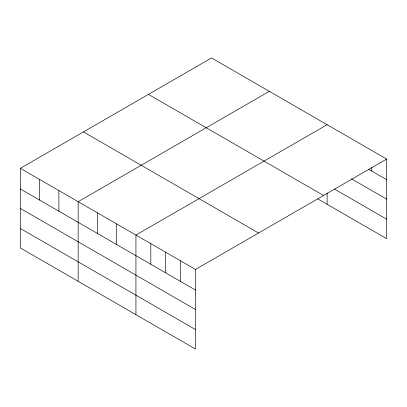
<?xml version="1.0" encoding="UTF-8"?>
<svg xmlns="http://www.w3.org/2000/svg" width="407" height="407" viewBox="0 0 407 407"><rect width="100%" height="100%" fill="white"/><g stroke="black" fill="none" stroke-linecap="round" stroke-linejoin="round"><path stroke-width="0.61" d="M386.65 159.066L211.528 57.957L20.35 168.33L20.35 247.934L195.472 349.043L195.472 269.439L386.65 159.066L386.65 238.67L317.75 198.891M269.317 91.321L78.139 201.699L78.139 281.303M327.106 124.69L135.933 235.063L135.933 314.667M368.574 169.246L386.65 179.68M351.562 178.892L386.65 199.15M334.549 189.123L386.65 219.205M148.438 94.378L323.56 195.487M83.44 131.909L258.562 233.013M20.35 168.33L195.472 269.439M20.35 188.95L195.472 290.059M20.35 208.415L195.472 309.524M20.35 228.469L195.472 329.578M371.764 167.338L371.764 171.088M327.106 192.989L327.106 204.294M180.586 260.846L180.586 281.466M165.7 252.248L165.7 272.868M150.819 243.656L150.819 264.275M116.667 223.942L116.667 244.561M97.405 212.82L97.405 233.44M58.878 190.573L58.878 211.192M39.611 179.451L39.611 200.071"/></g></svg>
